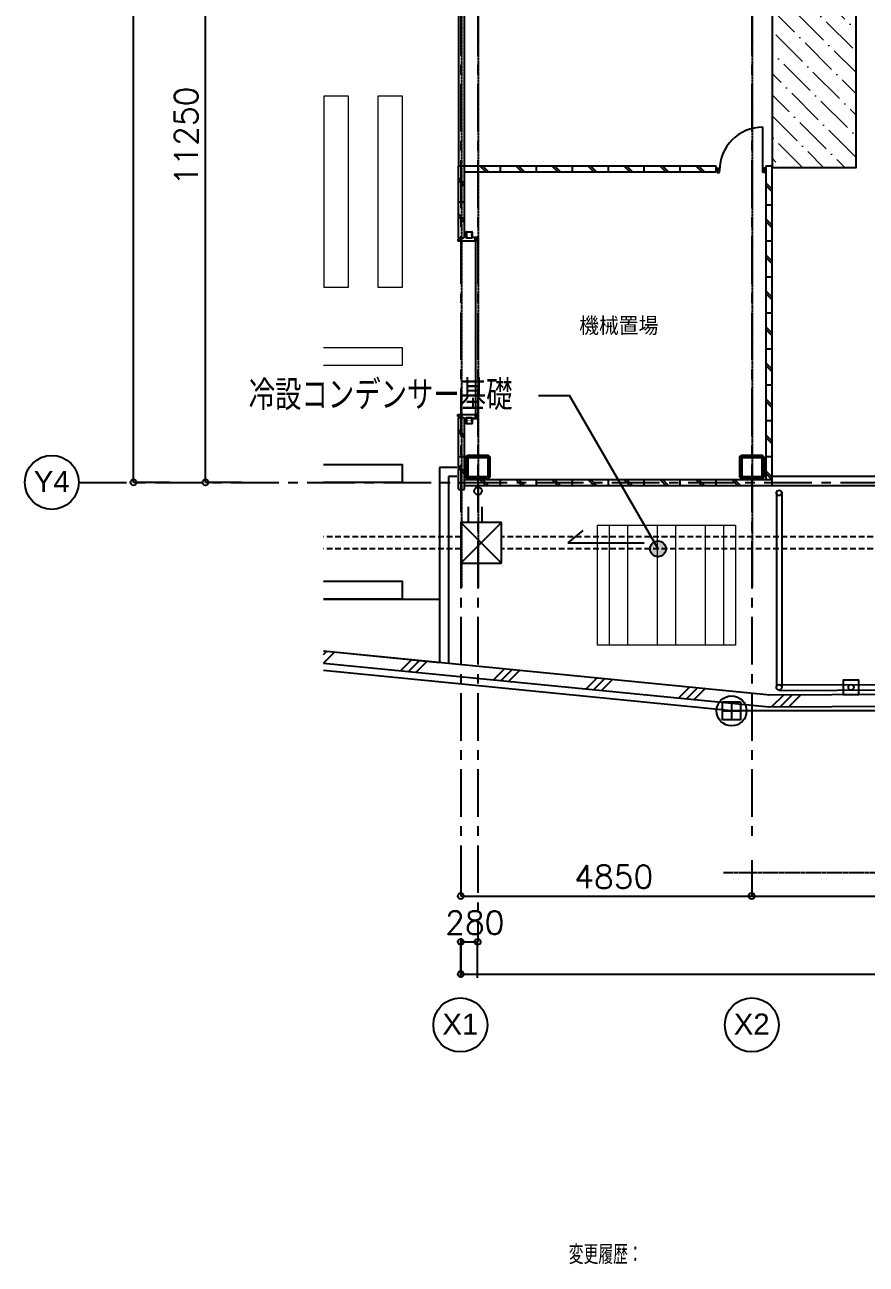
# Model space of a CAD drawing. Extents: x -13593 to 81190, y 1816 to 57492.
# Drawn here: x 10523 to 24553, y 3006 to 23680 of the extents above; entities that cross this region are included whole.
import ezdxf
from ezdxf.enums import TextEntityAlignment as Align

# ---------------------------------------------------------------- set-up
doc = ezdxf.new("R2010")
doc.units = 0
doc.header["$LTSCALE"] = 12.7
doc.header["$MEASUREMENT"] = 0
doc.linetypes.add('CENTER', pattern=[2, 1.25, -0.25, 0.25, -0.25])
doc.linetypes.add('HIDDEN', pattern=[0.375, 0.25, -0.125])
doc.layers.get('DEFPOINTS').update_dxf_attribs({"color": 1, "linetype": 'CONTINUOUS'})
for name, color, linetype in [('0-0', 7, 'CONTINUOUS'), ('0-1', 7, 'CONTINUOUS'), ('92 設備記述', 3, 'CONTINUOUS'), ('__-1', 7, 'CONTINUOUS'), ('A_建築（下図）', 8, 'CONTINUOUS'), ('A_緑地', 3, 'CONTINUOUS'), ('A_通り芯', 8, 'CENTER'), ('A_通芯', 8, 'CONTINUOUS'), ('歩行者通路', 1, 'CONTINUOUS')]:
    doc.layers.add(name, color=color, linetype=linetype)
doc.layers.add('改修範囲', color=1, linetype='CONTINUOUS', lineweight=9, true_color=0xff0000)
doc.styles.add('ARIAL', font='arial.ttf', dxfattribs={"bigfont": 'Arial'})
doc.styles.add('KANSIM', font='SIMPLEX.shx', dxfattribs={"width": 0.7, "bigfont": 'extfont2.shx'})
doc.styles.get("Standard").update_dxf_attribs({"font": 'txt', "bigfont": 'BIGFONT.SHX'})
doc.styles.add('Standard-A', font='romans.shx', dxfattribs={"bigfont": 'extfont2.shx'})

# ---------------------------------------------------------------- blocks, each defined once
blk = doc.blocks.new('___-35')
at = {"layer": '__-1', "color": 0, "linetype": 'Continuous'}
for p, q in [((-5487.74, 4362.87), (-5487.74, 4359.87)), ((-5463.49, 4362.87), (-5463.49, 4359.87)), ((-5487.74, 4359.87), (-5463.49, 4359.87))]:
    blk.add_line(p, q, dxfattribs=at)
for centre in [(-5487.74, 4359.87), (-5463.49, 4359.87)]:
    blk.add_circle(centre, 0.25, dxfattribs=at)
at = {"layer": '__-1', "color": 0}
blk.add_text('4850', height=1.923, dxfattribs=at).set_placement((-5478.29, 4362.44), align=Align.TOP_LEFT)
blk = doc.blocks.new('___-36')
at = {"layer": '__-1', "color": 0, "linetype": 'Continuous'}
for p, q in [((-5463.49, 4362.87), (-5463.49, 4359.87)), ((-5427.99, 4362.87), (-5427.99, 4359.87)), ((-5463.49, 4359.87), (-5427.99, 4359.87))]:
    blk.add_line(p, q, dxfattribs=at)
for centre in [(-5463.49, 4359.87), (-5427.99, 4359.87)]:
    blk.add_circle(centre, 0.25, dxfattribs=at)
at = {"layer": '__-1', "color": 0}
blk.add_text('7100', height=1.923, dxfattribs=at).set_placement((-5448.42, 4362.44), align=Align.TOP_LEFT)
blk = doc.blocks.new('___-41')
at = {"layer": '__-1', "color": 0, "linetype": 'Continuous'}
for p, q in [((-5487.74, 4356.37), (-5487.74, 4353.37)), ((-5487.74, 4353.37), (-5246.74, 4353.37))]:
    blk.add_line(p, q, dxfattribs=at)
blk.add_circle((-5487.74, 4353.37), 0.25, dxfattribs=at)
blk = doc.blocks.new('___-42')
at = {"layer": '__-1', "color": 0, "linetype": 'Continuous'}
for p, q in [((-5501.51, 4450.62), (-5504.51, 4450.62)), ((-5504.51, 4394.37), (-5504.51, 4450.62)), ((-5501.51, 4394.37), (-5504.51, 4394.37))]:
    blk.add_line(p, q, dxfattribs=at)
for centre in [(-5504.51, 4450.62), (-5504.51, 4394.37)]:
    blk.add_circle(centre, 0.25, dxfattribs=at)
at = {"layer": '__-1', "color": 0}
blk.add_text('11250', height=1.923, rotation=90, dxfattribs=at).set_placement((-5507.08, 4419.14), align=Align.TOP_LEFT)
blk = doc.blocks.new('___-45')
at = {"layer": '__-1', "color": 0, "linetype": 'Continuous'}
for p, q in [((-5510.51, 4394.37), (-5510.51, 4529.37)), ((-5507.51, 4394.37), (-5510.51, 4394.37))]:
    blk.add_line(p, q, dxfattribs=at)
blk.add_circle((-5510.51, 4394.37), 0.25, dxfattribs=at)
blk = doc.blocks.new('___-46')
at = {"layer": '__-1', "color": 0, "linetype": 'Continuous'}
for p, q in [((-5487.74, 4353.05), (-5487.74, 4356.05)), ((-5487.74, 4356.05), (-5486.34, 4356.05)), ((-5486.34, 4353.05), (-5486.34, 4356.05))]:
    blk.add_line(p, q, dxfattribs=at)
for centre in [(-5487.74, 4356.05), (-5486.34, 4356.05)]:
    blk.add_circle(centre, 0.25, dxfattribs=at)
at = {"layer": '__-1', "color": 0}
blk.add_text('280', height=1.923, dxfattribs=at).set_placement((-5489.05, 4358.62), align=Align.TOP_LEFT)

msp = doc.modelspace()

# ---------------------------------------------------------------- hatches: boundary and pattern name
at = {"layer": '92 設備記述'}
h = msp.add_hatch(color=8, dxfattribs=at)
h.dxf.hatch_style = 1
h.paths.add_polyline_path([(21212.1, 14938.6, 1), (20950.2, 14938.6, 1)])
at = {"layer": '改修範囲', "transparency": 33554687}
h = msp.add_hatch(dxfattribs=at)
h.set_pattern_fill('ANSI36', color=256, scale=2000, angle=90)
h.set_pattern_definition([(135, (63527.87, -1), (-486.1359, 132.5825), [625, -125, 0, -125])])
h.paths.add_polyline_path([(24382.9, 47379.9), (22202.9, 47379.9), (22202.9, 48445.2), (20802.9, 48445.2), (20802.9, 45245.5), (22202.9, 45245.5), (22202.9, 45979.9), (22992.1, 45979.9), (22989.6, 37465.5), (20624.9, 37465.5), (20624.9, 35494.3), (22982.9, 35494.3), (22982.9, 21295.5), (24382.9, 21295.5)])

# ---------------------------------------------------------------- linework, layer by layer
at = {"layer": '0-0', "color": 8, "linetype": 'Continuous'}
for p, q in [((15502.9, 13174.8), (15557.8, 13229.6)), ((15503.6, 13034), (15686.6, 13217)), ((16791.1, 12907.3), (16974.1, 13090.3)), ((16919.9, 12894.7), (17102.8, 13077.6)), ((17048.6, 12882), (17231.6, 13065)), ((18336.2, 12755.3), (18519.1, 12938.3)), ((18464.9, 12742.6), (18647.9, 12925.6)), ((18593.7, 12730), (18776.6, 12912.9)), ((19881.2, 12603.3), (20064.2, 12786.3)), ((20010, 12590.6), (20192.9, 12773.6)), ((20138.7, 12578), (20321.7, 12760.9)), ((21426.2, 12451.3), (21609.2, 12634.2)), ((21555, 12438.6), (21738, 12621.6)), ((21683.7, 12425.9), (21866.7, 12608.9)), ((22975.8, 12303.8), (23176.7, 12504.6)), ((23117.8, 12304.4), (23318.7, 12505.3)), ((23259.9, 12305), (23460.8, 12505.9))]:
    msp.add_line(p, q, dxfattribs=at)
at = {"layer": '0-1', "color": 8, "linetype": 'Continuous'}
for p, q in [((17436.3, 16293.2), (17436.3, 13044.8)), ((17724.9, 16293.2), (17436.3, 16293.2)), ((17586.3, 16143.2), (17586.3, 13030.1)), ((17724.9, 16143.2), (17586.3, 16143.2)), ((17795.2, 15375.2), (17795.2, 14700.2)), ((17795.2, 15375.2), (18470.2, 14700.2)), ((17795.2, 14700.2), (18470.2, 15375.2)), ((18470.2, 15375.2), (17795.2, 15375.2)), ((18470.2, 14700.2), (18470.2, 15375.2)), ((19825.8, 15246.9), (19578.8, 15037.7)), ((19578.8, 15037.7), (20851.8, 15037.7)), ((17795.2, 14700.2), (18470.2, 14700.2)), ((15502.9, 13235.1), (22951.1, 12502.2)), ((15502.9, 13034.1), (22932.4, 12303.1)), ((18690.7, 12504.7), (18687.8, 12505)), ((22921.7, 12503.6), (29002.9, 12530.3)), ((22157.5, 12085.7), (22158.4, 12385.7)), ((22157.5, 12085.7), (22158.4, 12385.7)), ((22157.5, 12085.7), (22158.4, 12385.7)), ((22158, 12235.7), (22458, 12234.9)), ((22158, 12235.7), (22458, 12234.9)), ((22158, 12235.7), (22458, 12234.9)), ((22158.4, 12385.7), (22458.4, 12384.9)), ((22158.4, 12385.7), (22458.4, 12384.9)), ((22158.4, 12385.7), (22458.4, 12384.9)), ((22308.4, 12385.3), (22307.5, 12085.3)), ((22308.4, 12385.3), (22307.5, 12085.3)), ((22308.4, 12385.3), (22307.5, 12085.3)), ((22458.4, 12384.9), (22457.5, 12084.9)), ((22458.4, 12384.9), (22457.5, 12084.9)), ((22458.4, 12384.9), (22457.5, 12084.9)), ((22922.6, 12303.6), (29003.7, 12330.3)), ((22457.5, 12084.9), (22157.5, 12085.7)), ((22457.5, 12084.9), (22157.5, 12085.7)), ((22457.5, 12084.9), (22157.5, 12085.7))]:
    msp.add_line(p, q, dxfattribs=at)
at = {"layer": '0-1', "color": 8}
for p, q in [((23054.9, 15878.3), (23054.9, 12639.1)), ((23144.9, 15878.3), (23144.9, 12639.1)), ((17915.3, 15636.5), (17915.3, 15375.2)), ((18145.3, 15636.5), (18145.3, 15375.2)), ((22308, 12235.3), (15502.9, 12909)), ((23099.2, 12668.2), (26744.1, 12685.3)), ((23099.6, 12578.2), (26744.6, 12595.3)), ((32282.5, 12238.4), (22308, 12235.3))]:
    msp.add_line(p, q, dxfattribs=at)
at = {"layer": '0-1', "color": 8, "linetype": 'HIDDEN', "ltscale": 30}
for p, q in [((17795.2, 15137.7), (15502.9, 15137.7)), ((37381.8, 15137.7), (18470.2, 15137.7)), ((17795.2, 14937.7), (15502.9, 14937.7)), ((37381.8, 14937.7), (18470.2, 14937.7))]:
    msp.add_line(p, q, dxfattribs=at)
at = {"layer": '0-1', "color": 8}
msp.add_lwpolyline([(24174.9, 12503.8), (24174.9, 12753.8), (24424.9, 12753.8), (24424.9, 12503.8), (24174.9, 12503.8), (24174.9, 12503.8)], close=True, dxfattribs=at)
for centre, radius in [((23099.9, 15871.4), 45), ((23099.9, 12628.8), 45), ((24299.9, 12628.8), 45), ((22308, 12235.3), 250)]:
    msp.add_circle(centre, radius, dxfattribs=at)
at = {"layer": '0-1', "color": 8, "linetype": 'Continuous'}
msp.add_circle((22308, 12235.3), 250, dxfattribs=at)
msp.add_circle((22308, 12235.3), 250, dxfattribs=at)
at = {"layer": '92 設備記述', "color": 8}
for p in [(19090, 17495.4), (21081.2, 14938.6)]:
    msp.add_line(p, (19605, 17495.4), dxfattribs=at)
msp.add_circle((21081.2, 14938.6), 130.9, dxfattribs=at)
at = {"layer": '__-1', "color": 8}
for centre in [(10973, 16046.5), (17786.1, 6996.6), (22644.9, 6996.5)]:
    msp.add_circle(centre, 450, dxfattribs=at)
at = {"layer": 'A_建築（下図）'}
for p, q in [((17752.9, 36884.5), (17752.9, 21318.5)), ((17852.9, 21318.5), (17852.9, 27021.5)), ((18042.9, 17116.5), (18042.9, 20136.5))]:
    msp.add_line(p, q, dxfattribs=at)
at = {"layer": 'A_建築（下図）', "linetype": 'Continuous'}
for p, q in [((22827.9, 21251.5), (22827.9, 21971.5)), ((17752.9, 21318.5), (17760.9, 21326.5)), ((17752.9, 20134.5), (17752.9, 21318.5)), ((17760.9, 21326.5), (17844.9, 21326.5)), ((17844.9, 21326.5), (17852.9, 21318.5)), ((17852.9, 21326.5), (22044.9, 21326.5)), ((17852.9, 20134.5), (17852.9, 21318.5)), ((18110.3, 21326.5), (18210.3, 21226.5)), ((18154.6, 21326.5), (18254.6, 21226.5)), ((18452.9, 21226.5), (18452.9, 21326.5)), ((18710.3, 21326.5), (18810.3, 21226.5)), ((18754.6, 21326.5), (18854.6, 21226.5)), ((19052.9, 21226.5), (19052.9, 21326.5)), ((19310.3, 21326.5), (19410.3, 21226.5)), ((19354.6, 21326.5), (19454.6, 21226.5)), ((19652.9, 21226.5), (19652.9, 21326.5)), ((19910.3, 21326.5), (20010.3, 21226.5)), ((19954.6, 21326.5), (20054.6, 21226.5)), ((20252.9, 21226.5), (20252.9, 21326.5)), ((20510.3, 21326.5), (20610.3, 21226.5)), ((20554.6, 21326.5), (20654.6, 21226.5)), ((20852.9, 21226.5), (20852.9, 21326.5)), ((21110.3, 21326.5), (21210.3, 21226.5)), ((21154.6, 21326.5), (21254.6, 21226.5)), ((21452.9, 21226.5), (21452.9, 21326.5)), ((21710.3, 21326.5), (21810.3, 21226.5)), ((21754.6, 21326.5), (21854.6, 21226.5)), ((22044.9, 21326.5), (22052.9, 21318.5)), ((22052.9, 21234.5), (22052.9, 21318.5)), ((22882.9, 21318.5), (22890.9, 21326.5)), ((22890.9, 21326.5), (22882.9, 21318.5)), ((22882.9, 16096.5), (22882.9, 21318.5)), ((22890.9, 21326.5), (22974.9, 21326.5)), ((22974.9, 21326.5), (22982.9, 21318.5)), ((22982.9, 15996.5), (22982.9, 21318.5)), ((17752.9, 21128.2), (17852.9, 21028.2)), ((17852.9, 21226.5), (22044.9, 21226.5)), ((22052.9, 21234.5), (22044.9, 21226.5)), ((22067.9, 21216.5), (22067.9, 21286.5)), ((22067.9, 21286.5), (22092.9, 21286.5)), ((22067.9, 21216.5), (22107.9, 21216.5)), ((22092.9, 21251.5), (22092.9, 21286.5)), ((22092.9, 21251.5), (22107.9, 21251.5)), ((22107.9, 21216.5), (22107.9, 21251.5)), ((22842.9, 21251.5), (22827.9, 21251.5)), ((22827.9, 21216.5), (22827.9, 21251.5)), ((22867.9, 21216.5), (22827.9, 21216.5)), ((22842.9, 21251.5), (22842.9, 21286.5)), ((22867.9, 21286.5), (22842.9, 21286.5)), ((22867.9, 21216.5), (22867.9, 21286.5)), ((17752.9, 21083.9), (17852.9, 20983.9)), ((22882.9, 21035.2), (22982.9, 20935.2)), ((22882.9, 20990.9), (22982.9, 20890.9)), ((17752.9, 20726.5), (17852.9, 20726.5)), ((22882.9, 20676.5), (22982.9, 20676.5)), ((17752.9, 20528.2), (17852.9, 20428.2)), ((17752.9, 20483.9), (17852.9, 20383.9)), ((22882.9, 20435.2), (22982.9, 20335.2)), ((22882.9, 20390.9), (22982.9, 20290.9)), ((17742.9, 20106.5), (17742.9, 20076.5)), ((17772.9, 20106.5), (17742.9, 20106.5)), ((17742.9, 20076.5), (18030.4, 20076.5)), ((17760.9, 20126.5), (17752.9, 20134.5)), ((17760.9, 20126.5), (17844.9, 20126.5)), ((17772.9, 20126.5), (17772.9, 20106.5)), ((17852.9, 20134.5), (17844.9, 20126.5)), ((17882.9, 20181.5), (17882.9, 20221.5)), ((17882.9, 20171.5), (17882.9, 20131.5)), ((17885.2, 20181.1), (17885.2, 20221.9)), ((17885.2, 20171.9), (17885.2, 20131.1)), ((17887.5, 20224.2), (17978.3, 20224.2)), ((17902.9, 20178.8), (17887.5, 20178.8)), ((17902.9, 20174.2), (17887.5, 20174.2)), ((17887.5, 20128.8), (17978.3, 20128.8)), ((17887.9, 20226.5), (17977.9, 20226.5)), ((17887.9, 20176.5), (17902.9, 20176.5)), ((17887.9, 20176.5), (17902.9, 20176.5)), ((17887.9, 20126.5), (17977.9, 20126.5)), ((17902.9, 20176.5), (17902.9, 20178.8)), ((17902.9, 20176.5), (17902.9, 20174.2)), ((17962.9, 20178.8), (17962.9, 20176.5)), ((17978.3, 20178.8), (17962.9, 20178.8)), ((17977.9, 20176.5), (17962.9, 20176.5)), ((17977.9, 20176.5), (17962.9, 20176.5)), ((17962.9, 20174.2), (17962.9, 20176.5)), ((17978.3, 20174.2), (17962.9, 20174.2)), ((17980.6, 20221.9), (17980.6, 20181.1)), ((17980.6, 20131.1), (17980.6, 20171.9)), ((17982.9, 20181.5), (17982.9, 20221.5)), ((17982.9, 20171.5), (17982.9, 20131.5)), ((17982.9, 20156.5), (17984.9, 20156.5)), ((17982.9, 20136.5), (18072.9, 20136.5)), ((17984.9, 20156.5), (17984.9, 20138.5)), ((17984.9, 20138.5), (18065.4, 20138.5)), ((18030.4, 20076.5), (18030.4, 20136.5)), ((18055.4, 20091.5), (18055.4, 20076.5)), ((18072.9, 20076.5), (18055.4, 20076.5)), ((18065.4, 20138.5), (18065.4, 20136.5)), ((18072.9, 20076.5), (18072.9, 20136.5)), ((22882.9, 20076.5), (22982.9, 20076.5)), ((22882.9, 19835.2), (22982.9, 19735.2)), ((22882.9, 19790.9), (22982.9, 19690.9)), ((22882.9, 19476.5), (22982.9, 19476.5)), ((22882.9, 19235.2), (22982.9, 19135.2)), ((22882.9, 19190.9), (22982.9, 19090.9)), ((22882.9, 18876.5), (22982.9, 18876.5)), ((22882.9, 18635.2), (22982.9, 18535.2)), ((22882.9, 18590.9), (22982.9, 18490.9)), ((22882.9, 18276.5), (22982.9, 18276.5)), ((22882.9, 18035.2), (22982.9, 17935.2)), ((22882.9, 17990.9), (22982.9, 17890.9)), ((22882.9, 17676.5), (22982.9, 17676.5)), ((22882.9, 17435.2), (22982.9, 17335.2)), ((22882.9, 17390.9), (22982.9, 17290.9)), ((17742.9, 17176.5), (18030.4, 17176.5)), ((17742.9, 17146.5), (17742.9, 17176.5)), ((18030.4, 17176.5), (18030.4, 17116.5)), ((18055.4, 17161.5), (18055.4, 17176.5)), ((18072.9, 17176.5), (18055.4, 17176.5)), ((18072.9, 17176.5), (18072.9, 17116.5)), ((17772.9, 17146.5), (17742.9, 17146.5)), ((17760.9, 17126.5), (17752.9, 17118.5)), ((17752.9, 15934.5), (17752.9, 17118.5)), ((17760.9, 17126.5), (17844.9, 17126.5)), ((17772.9, 17126.5), (17772.9, 17146.5)), ((17844.9, 17126.5), (17852.9, 17118.5)), ((17852.9, 15934.5), (17852.9, 17118.5)), ((17882.9, 17081.5), (17882.9, 17121.5)), ((17882.9, 17071.5), (17882.9, 17031.5)), ((17885.2, 17081.1), (17885.2, 17121.9)), ((17885.2, 17071.9), (17885.2, 17031.1)), ((17887.5, 17124.2), (17978.3, 17124.2)), ((17902.9, 17078.8), (17887.5, 17078.8)), ((17902.9, 17074.2), (17887.5, 17074.2)), ((17887.5, 17028.8), (17978.3, 17028.8)), ((17887.9, 17126.5), (17977.9, 17126.5)), ((17887.9, 17076.5), (17902.9, 17076.5)), ((17887.9, 17076.5), (17902.9, 17076.5)), ((17887.9, 17026.5), (17977.9, 17026.5)), ((17902.9, 17076.5), (17902.9, 17078.8)), ((17902.9, 17076.5), (17902.9, 17074.2)), ((17962.9, 17078.8), (17962.9, 17076.5)), ((17978.3, 17078.8), (17962.9, 17078.8)), ((17977.9, 17076.5), (17962.9, 17076.5)), ((17962.9, 17074.2), (17962.9, 17076.5)), ((17977.9, 17076.5), (17962.9, 17076.5)), ((17978.3, 17074.2), (17962.9, 17074.2)), ((17980.6, 17121.9), (17980.6, 17081.1)), ((17980.6, 17031.1), (17980.6, 17071.9)), ((17982.9, 17081.5), (17982.9, 17121.5)), ((17982.9, 17116.5), (18072.9, 17116.5)), ((17982.9, 17096.5), (17984.9, 17096.5)), ((17982.9, 17071.5), (17982.9, 17031.5)), ((17984.9, 17114.5), (18065.4, 17114.5)), ((17984.9, 17096.5), (17984.9, 17114.5)), ((18065.4, 17114.5), (18065.4, 17116.5)), ((22882.9, 17076.5), (22982.9, 17076.5)), ((17752.9, 16928.2), (17852.9, 16828.2)), ((17752.9, 16883.9), (17852.9, 16783.9)), ((22882.9, 16835.2), (22982.9, 16735.2)), ((22882.9, 16790.9), (22982.9, 16690.9)), ((17752.9, 16476.5), (17852.9, 16476.5)), ((22882.9, 16476.5), (22982.9, 16476.5)), ((17752.9, 16328.2), (17852.9, 16228.2)), ((17752.9, 16283.9), (17852.9, 16183.9)), ((22882.9, 16235.2), (22982.9, 16135.2)), ((22882.9, 16190.9), (22982.9, 16090.9)), ((29477.9, 16146.5), (22982.9, 16146.5)), ((17752.9, 15934.5), (17760.9, 15926.5)), ((17760.9, 15926.5), (17844.9, 15926.5)), ((17844.9, 15926.5), (17852.9, 15934.5)), ((17852.9, 16096.5), (22982.9, 16096.5)), ((17852.9, 15996.5), (22982.9, 15996.5)), ((18110.3, 16096.5), (18210.3, 15996.5)), ((18154.6, 16096.5), (18254.6, 15996.5)), ((18452.9, 15996.5), (18452.9, 16096.5)), ((18710.3, 16096.5), (18810.3, 15996.5)), ((18754.6, 16096.5), (18854.6, 15996.5)), ((19052.9, 15996.5), (19052.9, 16096.5)), ((19310.3, 16096.5), (19410.3, 15996.5)), ((19354.6, 16096.5), (19454.6, 15996.5)), ((19652.9, 15996.5), (19652.9, 16096.5)), ((19910.3, 16096.5), (20010.3, 15996.5)), ((19954.6, 16096.5), (20054.6, 15996.5)), ((20252.9, 15996.5), (20252.9, 16096.5)), ((20510.3, 16096.5), (20610.3, 15996.5)), ((20554.6, 16096.5), (20654.6, 15996.5)), ((20852.9, 15996.5), (20852.9, 16096.5)), ((21110.3, 16096.5), (21210.3, 15996.5)), ((21154.6, 16096.5), (21254.6, 15996.5)), ((21452.9, 15996.5), (21452.9, 16096.5)), ((21710.3, 16096.5), (21810.3, 15996.5)), ((21754.6, 16096.5), (21854.6, 15996.5)), ((22052.9, 15996.5), (22052.9, 16096.5)), ((22310.3, 16096.5), (22410.3, 15996.5)), ((22354.6, 16096.5), (22454.6, 15996.5)), ((22652.9, 15996.5), (22652.9, 16096.5)), ((22652.9, 15996.5), (22652.9, 16096.5)), ((22982.9, 15996.5), (66052.9, 15996.5))]:
    msp.add_line(p, q, dxfattribs=at)
for points in [[(15502.9, 16346.5), (16814.9, 16346.5), (16814.9, 16046.5), (15502.9, 16046.5)], [(15502.9, 14396.5), (16814.9, 14396.5), (16814.9, 14096.5), (15502.9, 14096.5)]]:
    msp.add_lwpolyline(points, dxfattribs=at)
at = {"layer": 'A_建築（下図）'}
for points in [[(17907.9, 16501.5), (18247.9, 16501.5), (18277.9, 16471.5), (18277.9, 16131.5), (18247.9, 16101.5), (17907.9, 16101.5), (17877.9, 16131.5), (17877.9, 16471.5), (17907.9, 16501.5)], [(22477.9, 16501.5), (22817.9, 16501.5), (22847.9, 16471.5), (22847.9, 16131.5), (22817.9, 16101.5), (22477.9, 16101.5), (22447.9, 16131.5), (22447.9, 16471.5), (22477.9, 16501.5)]]:
    msp.add_lwpolyline(points, close=True, dxfattribs=at)
at = {"layer": 'A_建築（下図）', "linetype": 'Continuous'}
for points in [[(18235.9, 16126.5), (17919.9, 16126.5), (17902.9, 16143.5), (17902.9, 16459.5), (17919.9, 16476.5), (18235.9, 16476.5), (18252.9, 16459.5), (18252.9, 16143.5), (18235.9, 16126.5)], [(18235.9, 16138.5), (17919.9, 16138.5), (17914.9, 16143.5), (17914.9, 16459.5), (17919.9, 16464.5), (18235.9, 16464.5), (18240.9, 16459.5), (18240.9, 16143.5), (18235.9, 16138.5)], [(22805.9, 16126.5), (22489.9, 16126.5), (22472.9, 16143.5), (22472.9, 16459.5), (22489.9, 16476.5), (22805.9, 16476.5), (22822.9, 16459.5), (22822.9, 16143.5), (22805.9, 16126.5)], [(22805.9, 16138.5), (22489.9, 16138.5), (22484.9, 16143.5), (22484.9, 16459.5), (22489.9, 16464.5), (22805.9, 16464.5), (22810.9, 16459.5), (22810.9, 16143.5), (22805.9, 16138.5)]]:
    msp.add_lwpolyline(points, close=True, dxfattribs=at)
msp.add_circle((18080.9, 15904), 62.5, dxfattribs=at)
for centre, radius, start, end in [((22827.9, 21251.5), 720, 90, 180), ((17887.9, 20221.5), 5, 90, 180), ((17887.9, 20181.5), 5, 180, 270), ((17887.9, 20171.5), 5, 90, 180), ((17887.9, 20131.5), 5, 180, 270), ((17887.9, 20221.5), 2.7, 90, 180), ((17887.9, 20181.5), 2.7, 180, 270), ((17887.9, 20171.5), 2.7, 90, 180), ((17887.9, 20131.5), 2.7, 180, 270), ((17977.9, 20221.5), 5, 0, 90), ((17977.9, 20221.5), 2.7, 0, 90), ((17977.9, 20181.5), 2.7, 270, 0), ((17977.9, 20181.5), 5, 270, 0), ((17977.9, 20171.5), 5, 0, 90), ((17977.9, 20171.5), 2.7, 0, 90), ((17977.9, 20131.5), 2.7, 270, 0), ((17977.9, 20131.5), 5, 270, 0), ((17887.9, 17121.5), 5, 90, 180), ((17887.9, 17081.5), 5, 180, 270), ((17887.9, 17071.5), 5, 90, 180), ((17887.9, 17031.5), 5, 180, 270), ((17887.9, 17121.5), 2.7, 90, 180), ((17887.9, 17081.5), 2.7, 180, 270), ((17887.9, 17071.5), 2.7, 90, 180), ((17887.9, 17031.5), 2.7, 180, 270), ((17977.9, 17121.5), 5, 0, 90), ((17977.9, 17121.5), 2.7, 0, 90), ((17977.9, 17081.5), 2.7, 270, 0), ((17977.9, 17081.5), 5, 270, 0), ((17977.9, 17071.5), 5, 0, 90), ((17977.9, 17071.5), 2.7, 0, 90), ((17977.9, 17031.5), 2.7, 270, 0), ((17977.9, 17031.5), 5, 270, 0)]:
    msp.add_arc(centre, radius, start, end, dxfattribs=at)
at = {"layer": 'A_緑地', "color": 8}
for p, q in [((15502.9, 14096.5), (17436.3, 14096.5)), ((17436.3, 14096.5), (17436.3, 13044.8)), ((15502.9, 13235.1), (17436.3, 13044.8))]:
    msp.add_line(p, q, dxfattribs=at)
at = {"layer": 'A_通り芯', "ltscale": 50}
for p, q in [((17794.9, 46822.4), (17794.9, 9146.5)), ((18074.9, 46822.4), (18074.9, 8382.4)), ((22644.9, 46822.4), (22644.9, 10046.5)), ((11423, 16046.5), (75710.5, 16046.5))]:
    msp.add_line(p, q, dxfattribs=at)
at = {"layer": 'A_通芯', "color": 8, "linetype": 'CENTER'}
for p, q in [((17802.9, 47329.8), (17802.9, 14291.5)), ((18082.9, 47329.8), (18082.9, 14291.5)), ((22652.9, 47329.8), (22652.9, 14291.5))]:
    msp.add_line(p, q, dxfattribs=at)
at = {"layer": 'A_通芯', "color": 8, "linetype": 'CENTER', "ltscale": 2}
msp.add_line((32478.1, 9538.5), (22175, 9535.3), dxfattribs=at)
at = {"layer": '改修範囲'}
msp.add_line((24382.9, 21296.5), (22982.9, 21296.5), dxfattribs=at)
at = {"layer": '改修範囲', "color": 8}
for points in [[(15514.9, 22496.5), (15914.9, 22496.5), (15914.9, 19296.5), (15514.9, 19296.5)], [(16414.9, 22496.5), (16814.9, 22496.5), (16814.9, 19296.5), (16414.9, 19296.5)], [(20072, 15331), (22372, 15331), (22372, 13331), (20072, 13331)], [(20272, 15331), (20572, 15331), (20572, 13331), (20272, 13331)], [(21072, 15331), (21372, 15331), (21372, 13331), (21072, 13331)], [(21872, 15331), (22172, 15331), (22172, 13331), (21872, 13331)]]:
    msp.add_lwpolyline(points, close=True, dxfattribs=at)
msp.add_lwpolyline([(15502.9, 18296.5), (16814.9, 18296.5), (16814.9, 17996.5), (15502.9, 17996.5)], dxfattribs=at)
at = {"layer": '歩行者通路'}
msp.add_lwpolyline([(20802.9, 48446.2), (20802.9, 45246.5), (22202.9, 45246.5), (22202.9, 45980.9), (22992.1, 45980.9), (22989.6, 37466.5), (20624.9, 37466.5), (20624.9, 35495.3), (22982.9, 35495.3), (22982.9, 21296.5), (24382.9, 21296.5), (24382.9, 47380.9), (22202.9, 47380.9), (22202.9, 48446.2)], dxfattribs=at)

# ---------------------------------------------------------------- block references
at = {"layer": '__-1', "color": 8, "xscale": 200, "yscale": 200, "zscale": 200}
for name, p in [('___-45', (1114437.3, -862827.6)), ('___-42', (1114437.3, -862827.6)), ('___-35', (1115341.9, -862827.6)), ('___-36', (1115341.9, -862827.6)), ('___-46', (1115341.9, -862827.6)), ('___-41', (1115341.9, -862827.6))]:
    msp.add_blockref(name, p, dxfattribs=at)

# ---------------------------------------------------------------- texts
at = {"layer": '92 設備記述', "color": 8, "style": 'Standard-A', "width": 0.8}
msp.add_text('冷設コンデンサー基礎', height=500, dxfattribs=at).set_placement((14256.4, 17502.8), align=Align.MIDDLE_LEFT)
at = {"layer": '__-1', "color": 8, "style": 'ARIAL'}
for s, p in [('Y4', (10673, 15887.1)), ('X1', (17486.1, 6837.1)), ('X2', (22344.9, 6837.1))]:
    msp.add_text(s, height=350, dxfattribs=at).set_placement(p)
at = {"layer": 'A_建築（下図）'}
msp.add_text('機械置場', height=300, dxfattribs=at).set_placement((19766.7, 18503.6))
at = {"layer": 'DEFPOINTS', "style": 'KANSIM', "width": 0.7}
msp.add_text('変更履歴：', height=320, dxfattribs=at).set_placement((19593.5, 3167.1), align=Align.MIDDLE_LEFT)

doc.saveas('drawing.dxf')
